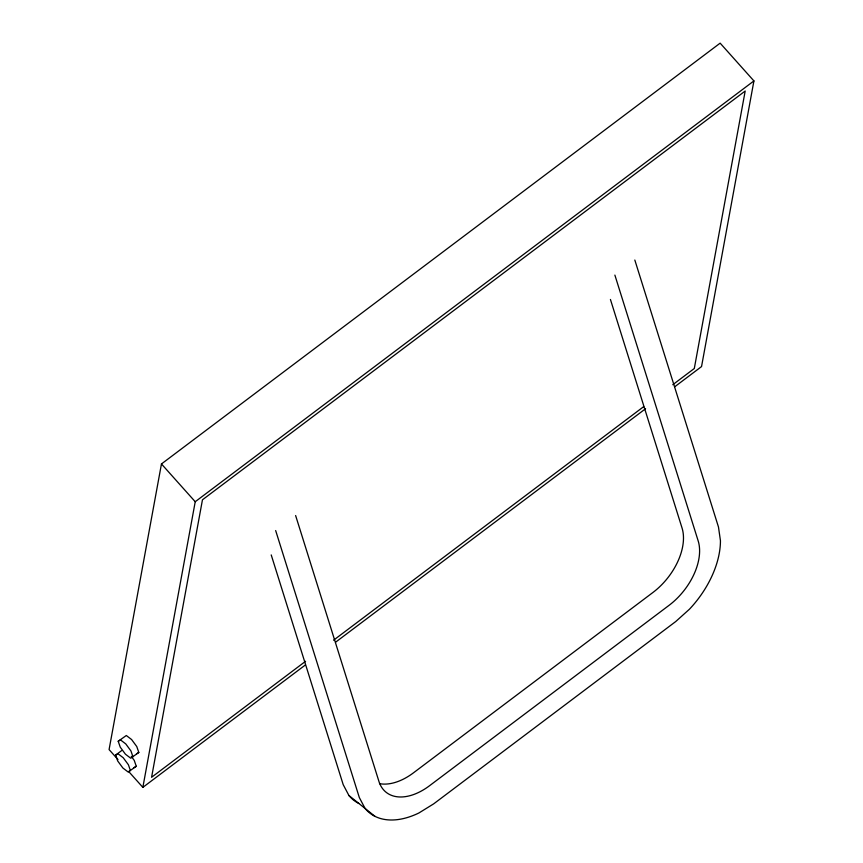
<?xml version="1.0" encoding="UTF-8"?>
<svg xmlns="http://www.w3.org/2000/svg" width="863" height="863" viewBox="0 0 863 863"><rect width="100%" height="100%" fill="white"/><g stroke="black" fill="none" stroke-linecap="round" stroke-linejoin="round"><path stroke-width="1.29" d="M674.629 386.84L701.543 366.57L753.917 80.928L720.141 43.15L161.457 463.949L109.083 749.591L117.972 759.537M128.63 771.457L142.859 787.369L195.232 501.727L753.917 80.928M118.209 741.252L126.311 735.513L131.586 739.526L136.764 746.538L138.814 752.46L130.701 758.199L125.426 754.186L120.248 747.164L118.209 741.252L120.486 739.904L125.761 743.906L130.939 750.929L132.978 756.851M131.273 756.355L134.229 760.368L136.278 766.29L128.166 772.029L122.891 768.016L117.713 760.993L115.664 755.071L121.5 750.691M305.567 661.295L151.586 777.283L202.46 499.796L745.19 91.025L694.305 368.501L672.773 384.725M333.571 640.206L643.701 406.624M142.859 787.369L305.405 664.942M335.545 642.234L645.567 408.728M115.664 755.071L117.951 753.733L123.226 757.736L128.404 764.758L130.442 770.681M136.527 753.809L138.814 752.46M133.992 767.639L136.278 766.29M271.219 554.92L343.204 784.661L348.922 795.503L374.941 816.333M161.457 463.949L195.232 501.727M634.823 260.043L718.48 527.023L720.443 540.68A78.846 48.652 -51.4 0 1 689.451 609.213L675.729 621.543L433.679 803.852L418.943 812.957A78.846 48.652 -51.4 0 1 365.038 808.372L359.321 797.531L275.664 530.562M614.877 275.092L698.178 540.918A52.416 32.341 -51.4 0 1 669.041 605.351L429.601 785.686A52.416 32.341 -51.4 0 1 378.922 781.382L295.621 515.545M610.432 299.461L682.061 528.059A52.416 32.341 -51.4 0 1 652.924 592.482L413.485 772.817A52.416 32.341 -51.4 0 1 379.504 783.658M358.825 803.464A78.846 48.652 -51.4 0 1 348.922 795.503"/></g></svg>
